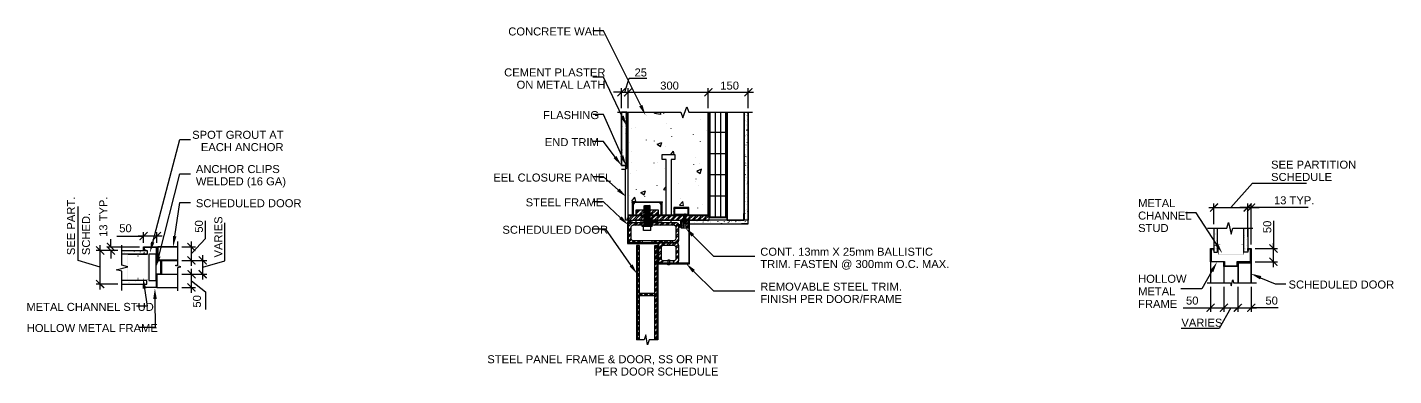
# Model space of a CAD drawing. Header units: millimetres. Extents: x 13966 to 119666, y -11631 to -5051.
# Drawn here: x 94064 to 119666, y -11577 to -5051 of the extents above; entities that cross this region are included whole.
import ezdxf

# ---------------------------------------------------------------- set-up
doc = ezdxf.new("R2010")
doc.units = ezdxf.units.MM
doc.header["$MEASUREMENT"] = 0
doc.layers.add('NewA-Zz_20_10_90-T_TextWindow', color=7, linetype='Continuous')
doc.layers.add('NewA-Zz_30_30-P_ExternalReferenceDrawing', color=7, linetype='Continuous')
doc.styles.add('GENERATED_STYLE_1', font='')
doc.styles.get('GENERATED_STYLE_1').set_extended_font_data('Arial')

msp = doc.modelspace()

# ---------------------------------------------------------------- hatches: boundary and pattern name
at = {"layer": 'NewA-Zz_30_30-P_ExternalReferenceDrawing', "linetype": 'Continuous', "lineweight": 13}
for points in [[(105115, -6334), (105131, -6350), (105265, -6184)], [(105131, -6350), (105281, -6199), (105265, -6184)], [(105390, -6184), (105240, -6334), (105256, -6350)], [(105390, -6184), (105240, -6334), (105256, -6350)], [(105406, -6199), (105390, -6184), (105256, -6350)], [(105406, -6199), (105390, -6184), (105256, -6350)], [(106741, -6334), (106756, -6350), (106890, -6184)], [(106890, -6184), (106741, -6334), (106756, -6350)], [(106756, -6350), (106906, -6199), (106890, -6184)], [(106906, -6199), (106890, -6184), (106756, -6350)], [(107490, -6334), (107506, -6350), (107640, -6184)], [(107506, -6350), (107656, -6199), (107640, -6184)], [(105588, -6502), (105528, -6532), (105647, -6696)], [(105240, -6704), (105179, -6733), (105296, -6899)], [(105104, -7462), (105051, -7502), (105197, -7642)], [(105232, -7445), (105172, -7473), (105283, -7642)], [(105159, -8071), (105115, -8120), (105287, -8227)], [(116366, -8343), (116217, -8493), (116233, -8509)], [(116382, -8359), (116366, -8343), (116233, -8509)], [(116846, -8493), (116863, -8509), (116997, -8343)], [(116846, -8493), (116863, -8509), (116997, -8343)], [(116863, -8509), (117013, -8359), (116997, -8343)], [(116863, -8509), (117013, -8359), (116997, -8343)], [(117060, -8343), (116910, -8493), (116926, -8509)], [(117076, -8359), (117060, -8343), (116926, -8509)], [(105201, -8593), (105154, -8642), (105322, -8754)], [(96308, -8879), (96159, -9029), (96174, -9045)], [(96324, -8895), (96308, -8879), (96174, -9045)], [(96406, -9029), (96422, -9045), (96557, -8879)], [(96422, -9045), (96572, -8895), (96557, -8879)], [(96858, -8967), (96793, -8957), (96796, -9160)], [(106510, -8973), (106558, -8925), (106392, -8807)], [(95512, -9298), (95362, -9148), (95346, -9163)], [(95496, -9314), (95512, -9298), (95346, -9163)], [(95563, -9084), (95547, -9100), (95713, -9234)], [(95547, -9100), (95697, -9250), (95713, -9234)], [(95713, -9298), (95563, -9148), (95547, -9163)], [(95697, -9314), (95713, -9298), (95547, -9163)], [(96444, -9083), (96380, -9066), (96361, -9268)], [(97222, -9233), (97072, -9083), (97056, -9099)], [(97206, -9249), (97222, -9233), (97056, -9099)], [(116373, -9096), (116317, -9131), (116454, -9281)], [(116376, -9307), (116385, -9299), (116376, -9122)], [(116385, -9299), (116385, -9129), (116376, -9122)], [(116376, -9122), (116385, -9129), (116418, -9122)], [(116385, -9129), (116418, -9129), (116418, -9122)], [(116809, -9122), (116809, -9129), (116852, -9122)], [(116809, -9129), (116843, -9129), (116852, -9122)], [(116852, -9122), (116843, -9129), (116852, -9307)], [(116843, -9129), (116843, -9299), (116852, -9307)], [(117496, -9263), (117346, -9112), (117330, -9128)], [(117480, -9279), (117496, -9263), (117330, -9128)], [(96130, -9309), (95945, -9309), (95952, -9317)], [(95952, -9317), (95945, -9309), (95952, -9775)], [(95945, -9309), (95945, -9784), (95952, -9775)], [(96122, -9317), (96130, -9309), (95952, -9317)], [(96130, -9351), (96130, -9309), (96122, -9317)], [(96122, -9351), (96130, -9351), (96122, -9317)], [(96142, -9351), (96149, -9351), (96142, -9309)], [(96149, -9351), (96149, -9317), (96142, -9309)], [(96142, -9309), (96149, -9317), (96327, -9309)], [(96149, -9317), (96318, -9317), (96327, -9309)], [(96327, -9309), (96318, -9317), (96327, -9784)], [(96318, -9317), (96318, -9775), (96327, -9784)], [(96560, -9350), (96495, -9333), (96479, -9535)], [(97072, -9333), (97056, -9349), (97222, -9483)], [(97056, -9349), (97206, -9499), (97222, -9483)], [(97433, -9483), (97283, -9333), (97267, -9349)], [(97417, -9499), (97433, -9483), (97267, -9349)], [(116228, -9604), (116286, -9636), (116356, -9447)], [(116852, -9307), (116843, -9299), (116376, -9307)], [(116843, -9299), (116385, -9299), (116376, -9307)], [(117346, -9361), (117330, -9377), (117496, -9510)], [(117330, -9377), (117480, -9526), (117496, -9510)], [(97222, -9743), (97072, -9593), (97056, -9609)], [(97206, -9759), (97222, -9743), (97056, -9609)], [(97283, -9593), (97267, -9609), (97433, -9743)], [(97267, -9609), (97417, -9759), (97433, -9743)], [(105404, -9492), (105349, -9530), (105491, -9676)], [(106525, -9641), (106571, -9594), (106407, -9476)], [(117160, -9773), (117185, -9711), (116988, -9665)], [(95362, -9778), (95346, -9794), (95512, -9927)], [(95346, -9794), (95496, -9944), (95512, -9927)], [(95952, -9775), (95945, -9784), (96122, -9775)], [(95945, -9784), (96130, -9784), (96122, -9775)], [(96122, -9775), (96130, -9784), (96122, -9742)], [(96130, -9784), (96130, -9742), (96122, -9742)], [(96142, -9784), (96149, -9775), (96142, -9742)], [(96149, -9775), (96149, -9742), (96142, -9742)], [(96327, -9784), (96318, -9775), (96142, -9784)], [(96318, -9775), (96149, -9775), (96142, -9784)], [(96226, -9949), (96292, -9939), (96231, -9745)], [(96422, -10141), (96489, -10141), (96455, -9941)], [(97072, -9842), (97056, -9858), (97222, -9991)], [(97056, -9858), (97206, -10007), (97222, -9991)], [(116303, -10222), (116153, -10371), (116169, -10387)], [(116319, -10237), (116303, -10222), (116169, -10387)], [(116401, -10371), (116417, -10387), (116551, -10222)], [(116551, -10222), (116401, -10371), (116417, -10387)], [(116417, -10387), (116567, -10237), (116551, -10222)], [(116567, -10237), (116551, -10222), (116417, -10387)], [(116811, -10222), (116661, -10371), (116677, -10387)], [(116661, -10371), (116677, -10387), (116811, -10222)], [(116827, -10237), (116811, -10222), (116677, -10387)], [(116677, -10387), (116827, -10237), (116811, -10222)], [(116912, -10371), (116928, -10387), (117061, -10222)], [(116928, -10387), (117077, -10237), (117061, -10222)]]:
    msp.add_hatch(color=7, dxfattribs=at).paths.add_polyline_path(points)

# ---------------------------------------------------------------- linework, layer by layer
at = {"layer": 'NewA-Zz_30_30-P_ExternalReferenceDrawing', "linetype": 'Continuous', "flags": 128}
for points in [[(105558, -6517), (104861, -5117), (104661, -5117)], [(105210, -6719), (104861, -5983), (104661, -5983)], [(105260, -6267), (105339, -6005), (105672, -6005)], [(105197, -6267), (105048, -6267)], [(105197, -6567), (105197, -6192)], [(105197, -6267), (105322, -6267)], [(105223, -6267), (106924, -6267)], [(105322, -6567), (105322, -6192)], [(105322, -6567), (105322, -6192)], [(105322, -6267), (105473, -6267)], [(106724, -6267), (107673, -6267)], [(106823, -6567), (106823, -6192)], [(106823, -6567), (106823, -6192)], [(107573, -6567), (107573, -6192)], [(105122, -6642), (106311, -6642)], [(105197, -7642), (105197, -6642)], [(105283, -6662), (105283, -6642)], [(105318, -6642), (105318, -7018), (105300, -7092), (105300, -7642)], [(105308, -6722), (105308, -6642)], [(105322, -8812), (105322, -6642)], [(105814, -6664), (105835, -6642)], [(105921, -6642), (105926, -6681), (105814, -6664)], [(106311, -6642), (106348, -6746), (106423, -6539), (106460, -6642)], [(106460, -6642), (107649, -6642)], [(106823, -8580), (106823, -6642)], [(106833, -6642), (106833, -8664)], [(106858, -8622), (106858, -6642)], [(106956, -8622), (106956, -6642)], [(107056, -8622), (107056, -6642)], [(107155, -8622), (107155, -6642)], [(107176, -6642), (107176, -8664)], [(107493, -6642), (107493, -8664)], [(107573, -8730), (107573, -6642)], [(105202, -7459), (104861, -6684), (104661, -6684)], [(105215, -6903), (105215, -6904)], [(105227, -6752), (105227, -6753)], [(105283, -6700), (105283, -6684)], [(105283, -6737), (105283, -6722)], [(105283, -6774), (105283, -6759)], [(105283, -6812), (105283, -6797)], [(105283, -6849), (105283, -6834)], [(105283, -6887), (105283, -6873)], [(105283, -6924), (105283, -6910)], [(105289, -6707), (105289, -6709)], [(105308, -6873), (105308, -6812)], [(105674, -6710), (105674, -6711)], [(105987, -6668), (105987, -6669)], [(106042, -6858), (106042, -6859)], [(106684, -6770), (106684, -6771)], [(107506, -6818), (107506, -6819)], [(107523, -6792), (107523, -6793)], [(107526, -6692), (107526, -6693)], [(107531, -6885), (107531, -6886)], [(107533, -6702), (107533, -6703)], [(107543, -6694), (107543, -6695)], [(107547, -6823), (107547, -6824)], [(107548, -6865), (107548, -6866)], [(107551, -6769), (107551, -6770)], [(107552, -6695), (107552, -6696)], [(107554, -6673), (107554, -6674)], [(107563, -6666), (107563, -6667)], [(96413, -9074), (96919, -7151), (97119, -7151)], [(105277, -7069), (105277, -7070)], [(105278, -7043), (105278, -7044)], [(105283, -6963), (105283, -6947)], [(105283, -7000), (105283, -6985)], [(105283, -7037), (105283, -7022)], [(105283, -7075), (105283, -7060)], [(105283, -7112), (105283, -7097)], [(105283, -7150), (105283, -7135)], [(105296, -6948), (105296, -6949)], [(105308, -7042), (105308, -6963)], [(105318, -7111), (105318, -7067)], [(105393, -6952), (105393, -6953)], [(105453, -6921), (105453, -6922)], [(105658, -7161), (105658, -7163)], [(106119, -6949), (106119, -6950)], [(106131, -7099), (106131, -7100)], [(106539, -7055), (106539, -7056)], [(106787, -6977), (106787, -6978)], [(107168, -7023), (106843, -7023)], [(107500, -6947), (107500, -6948)], [(107500, -7104), (107500, -7105)], [(107522, -7091), (107522, -7092)], [(107523, -7079), (107523, -7080)], [(107527, -7072), (107527, -7073)], [(107535, -7063), (107535, -7064)], [(107539, -7154), (107539, -7155)], [(107542, -6979), (107542, -6981)], [(107542, -7058), (107542, -7059)], [(107545, -6961), (107545, -6963)], [(107549, -7082), (107549, -7083)], [(107558, -7168), (107558, -7169)], [(107562, -6966), (107562, -6967)], [(107568, -6956), (107568, -6957)], [(105078, -7482), (104861, -7191), (104661, -7191)], [(105205, -7348), (105205, -7349)], [(105223, -7400), (105223, -7401)], [(105283, -7187), (105283, -7172)], [(105283, -7225), (105283, -7209)], [(105283, -7262), (105283, -7247)], [(105283, -7299), (105283, -7284)], [(105283, -7337), (105283, -7322)], [(105283, -7374), (105283, -7359)], [(105283, -7412), (105283, -7397)], [(105313, -7179), (105303, -7179), (105303, -7642)], [(105318, -7260), (105318, -7201)], [(105318, -7410), (105318, -7350)], [(105345, -7203), (105345, -7204)], [(105378, -7368), (105378, -7369)], [(105810, -7179), (105810, -7181)], [(105865, -7241), (105952, -7208)], [(105865, -7241), (105927, -7283)], [(105927, -7283), (105952, -7208)], [(106027, -7275), (106027, -7276)], [(106121, -7435), (106172, -7372)], [(106184, -7435), (106173, -7373)], [(106670, -7186), (106670, -7187)], [(107168, -7420), (106843, -7420)], [(107497, -7335), (107497, -7336)], [(107503, -7206), (107503, -7207)], [(107517, -7293), (107517, -7294)], [(107525, -7255), (107525, -7256)], [(107532, -7347), (107532, -7348)], [(107535, -7250), (107535, -7251)], [(107543, -7211), (107543, -7212)], [(107565, -7344), (107565, -7345)], [(107572, -7392), (107572, -7393)], [(105197, -7642), (105197, -7635), (105291, -7635), (105291, -7484), (105298, -7484)], [(105298, -7642), (105197, -7642)], [(105273, -7642), (105273, -7717), (105197, -7717)], [(105238, -7514), (105238, -7515)], [(105300, -7642), (105265, -7678)], [(105303, -7642), (105303, -7682), (105267, -7717), (105267, -8655), (105308, -8655), (105308, -8621)], [(105283, -7449), (105283, -7435)], [(105283, -7487), (105283, -7472)], [(105283, -7524), (105283, -7510)], [(105283, -7563), (105283, -7547)], [(105283, -7600), (105283, -7585)], [(105283, -7642), (105283, -7622)], [(105291, -7548), (105291, -7549)], [(105318, -7544), (105318, -7500)], [(105329, -7655), (105329, -7656)], [(105381, -7580), (105381, -7581)], [(105802, -7592), (105802, -7593)], [(105876, -7588), (105876, -7589)], [(106033, -8570), (106033, -7529), (105962, -7529), (105962, -7435), (106199, -7435), (106199, -7529), (106128, -7529), (106128, -8570)], [(106544, -7617), (106544, -7618)], [(106591, -7489), (106591, -7490)], [(106654, -7603), (106654, -7604)], [(107495, -7605), (107495, -7606)], [(107498, -7593), (107498, -7594)], [(107516, -7592), (107516, -7593)], [(107517, -7624), (107517, -7625)], [(107518, -7467), (107518, -7468)], [(107519, -7441), (107519, -7442)], [(107523, -7636), (107523, -7637)], [(107526, -7539), (107526, -7540)], [(107529, -7432), (107529, -7433)], [(107529, -7443), (107529, -7444)], [(107535, -7480), (107535, -7481)], [(107540, -7600), (107540, -7601)], [(107545, -7471), (107545, -7472)], [(107551, -7668), (107551, -7669)], [(107557, -7466), (107557, -7467)], [(107567, -7578), (107567, -7580)], [(96528, -9341), (96919, -7793), (97119, -7793)], [(105137, -8095), (104861, -7854), (104661, -7854)], [(105363, -7784), (105363, -7785)], [(105473, -7728), (105473, -7729)], [(106012, -7691), (106012, -7692)], [(106139, -7756), (106139, -7757)], [(106587, -7892), (106587, -7893)], [(106698, -7711), (106611, -7745), (106674, -7787)], [(106674, -7787), (106699, -7711)], [(106807, -7784), (106807, -7785)], [(107168, -7817), (106843, -7817)], [(107493, -7722), (107493, -7723)], [(107511, -7794), (107511, -7795)], [(107513, -7810), (107513, -7811)], [(107513, -7925), (107513, -7926)], [(107515, -7855), (107515, -7856)], [(107516, -7828), (107516, -7829)], [(107519, -7732), (107519, -7733)], [(107522, -7802), (107522, -7803)], [(107542, -7858), (107542, -7859)], [(107561, -7732), (107561, -7733)], [(107566, -7763), (107566, -7764)], [(107570, -7856), (107570, -7857)], [(105474, -8085), (105474, -8086)], [(105560, -8148), (105648, -8114)], [(105560, -8148), (105623, -8190), (105648, -8114)], [(105858, -8017), (105858, -8018)], [(105981, -8089), (106033, -8034)], [(105981, -8089), (106033, -8096)], [(105997, -8107), (105997, -8108)], [(106263, -7982), (106263, -7983)], [(106575, -7940), (106575, -7941)], [(106639, -8019), (106639, -8020)], [(107495, -7982), (107495, -7983)], [(107506, -8180), (107506, -8181)], [(107507, -8117), (107507, -8118)], [(107510, -8021), (107510, -8022)], [(107510, -8093), (107510, -8094)], [(107511, -7993), (107511, -7994)], [(107515, -8171), (107515, -8172)], [(107530, -7982), (107530, -7983)], [(107535, -7987), (107535, -7988)], [(107546, -8170), (107546, -8171)], [(107550, -7968), (107550, -7969)], [(107558, -8119), (107558, -8120)], [(107559, -8132), (107559, -8133)], [(107561, -7948), (107561, -7949)], [(107570, -7939), (107570, -7940)], [(116615, -8427), (117018, -7973), (118031, -7973)], [(95428, -9545), (95017, -9422), (95017, -8409)], [(96825, -8962), (96919, -8335), (97119, -8335)], [(105177, -8618), (104861, -8319), (104661, -8319)], [(105348, -8201), (105348, -8202)], [(105394, -8321), (105390, -8324), (105388, -8328), (105390, -8332), (105394, -8333)], [(105389, -8307), (105449, -8235)], [(105389, -8307), (105464, -8313)], [(105394, -8321), (105962, -8321)], [(105423, -8351), (105423, -8333), (105394, -8333)], [(105394, -8333), (105394, -8570)], [(105418, -8333), (105418, -8570)], [(105423, -8351), (105425, -8355), (105429, -8357), (105433, -8355), (105436, -8351)], [(105920, -8351), (105920, -8333), (105436, -8333), (105436, -8351)], [(105464, -8313), (105449, -8235)], [(105624, -8396), (105636, -8388)], [(105624, -8760), (105624, -8396)], [(105624, -8402), (105731, -8402)], [(105624, -8427), (105731, -8427)], [(105627, -8223), (105627, -8224)], [(105636, -8388), (105719, -8388)], [(105638, -8415), (105718, -8415)], [(105638, -8440), (105718, -8440)], [(105731, -8396), (105719, -8388)], [(105731, -8760), (105731, -8396)], [(105920, -8351), (105922, -8355), (105927, -8357), (105931, -8355), (105932, -8351)], [(105962, -8333), (105932, -8333), (105932, -8351)], [(105938, -8570), (105938, -8333)], [(105962, -8333), (105966, -8332), (105968, -8328), (105966, -8324), (105962, -8321)], [(105962, -8570), (105962, -8333)], [(106175, -8445), (106192, -8428)], [(106243, -8444), (106259, -8428)], [(106277, -8444), (106293, -8428)], [(106285, -8385), (106346, -8313)], [(106285, -8385), (106361, -8391)], [(106295, -8252), (106295, -8253)], [(106344, -8444), (106360, -8428)], [(106361, -8391), (106346, -8313)], [(106378, -8444), (106393, -8428)], [(106443, -8445), (106459, -8429)], [(106624, -8435), (106624, -8436)], [(106720, -8371), (106720, -8372)], [(107168, -8213), (106843, -8213)], [(107497, -8406), (107497, -8407)], [(107500, -8310), (107500, -8311)], [(107504, -8213), (107504, -8215)], [(107504, -8364), (107504, -8365)], [(107506, -8295), (107506, -8296)], [(107511, -8243), (107511, -8244)], [(107532, -8375), (107532, -8376)], [(107537, -8246), (107537, -8247)], [(107554, -8318), (107554, -8319)], [(107563, -8310), (107563, -8311)], [(107564, -8357), (107564, -8358)], [(107568, -8362), (107568, -8363)], [(107571, -8265), (107571, -8266)], [(116200, -8427), (117029, -8427)], [(116299, -8741), (116299, -8352)], [(116930, -8427), (116780, -8427)], [(116930, -8741), (116930, -8352)], [(116930, -8975), (116930, -8352)], [(116993, -8427), (116930, -8427)], [(116993, -9121), (116993, -8352)], [(116993, -8427), (117143, -8427)], [(118066, -8427), (116993, -8427)], [(97140, -9291), (97402, -9008), (97402, -8675)], [(105322, -8652), (105405, -8570)], [(105322, -8585), (105337, -8570)], [(105323, -8701), (105330, -8693), (105332, -8683), (105330, -8673), (105323, -8665)], [(105338, -8701), (105344, -8693), (105346, -8683), (105344, -8673), (105338, -8665)], [(105344, -8664), (105438, -8570)], [(105353, -8701), (105358, -8693), (105360, -8683), (105358, -8673), (105353, -8665)], [(105368, -8701), (105373, -8693), (105375, -8683), (105373, -8673), (105368, -8665)], [(105410, -8664), (105505, -8570)], [(105444, -8664), (105538, -8570)], [(105465, -8519), (105509, -8475)], [(105465, -8553), (105543, -8475)], [(106128, -8664), (105465, -8712)], [(105465, -8664), (106128, -8712), (105465, -8712)], [(106128, -8712), (106128, -8664), (105465, -8664), (105465, -8712)], [(105511, -8664), (105605, -8570)], [(105515, -8570), (105609, -8475)], [(105545, -8664), (105624, -8584)], [(105548, -8570), (105619, -8499)], [(105611, -8664), (105624, -8652)], [(105616, -8570), (105619, -8567)], [(105624, -8453), (105731, -8453)], [(105624, -8478), (105731, -8478)], [(105624, -8503), (105731, -8503)], [(105624, -8529), (105731, -8529)], [(105624, -8555), (105731, -8555)], [(105624, -8581), (105731, -8581)], [(105624, -8606), (105731, -8606)], [(105624, -8632), (105731, -8632)], [(105624, -8657), (105731, -8657)], [(105624, -8682), (105731, -8682)], [(105638, -8465), (105718, -8465)], [(105638, -8491), (105718, -8491)], [(105638, -8516), (105718, -8516)], [(105638, -8543), (105718, -8543)], [(105638, -8568), (105718, -8568)], [(105638, -8593), (105718, -8593)], [(105638, -8619), (105718, -8619)], [(105638, -8644), (105718, -8644)], [(105638, -8670), (105718, -8670)], [(105638, -8695), (105718, -8695)], [(105731, -8645), (105806, -8570)], [(105731, -8579), (105739, -8570)], [(105737, -8549), (105810, -8475)], [(105737, -8481), (105744, -8475)], [(105745, -8664), (105840, -8570)], [(105749, -8570), (105844, -8475)], [(105812, -8664), (105907, -8570)], [(105816, -8570), (105891, -8495)], [(105845, -8664), (105940, -8570)], [(105849, -8570), (105891, -8529)], [(106459, -8664), (106459, -9470), (105891, -9470), (105891, -9091), (105879, -9091), (105879, -9481), (106471, -9481), (106471, -8664)], [(105912, -8664), (106007, -8570)], [(105946, -8664), (106041, -8570)], [(105982, -8523), (105982, -8524)], [(106012, -8664), (106108, -8570)], [(106046, -8664), (106140, -8570)], [(106113, -8664), (106208, -8570)], [(106147, -8664), (106241, -8570)], [(106175, -8512), (106191, -8496)], [(106175, -8546), (106191, -8530)], [(106213, -8664), (106309, -8570)], [(106218, -8570), (106234, -8554)], [(106247, -8664), (106342, -8570)], [(106252, -8570), (106267, -8554)], [(106314, -8664), (106367, -8611)], [(106317, -8694), (106347, -8664)], [(106317, -8728), (106367, -8677)], [(106318, -8570), (106334, -8554)], [(106348, -8664), (106367, -8645)], [(106351, -8570), (106367, -8554)], [(106408, -8778), (106367, -8778), (106367, -8566), (106376, -8553)], [(106367, -8566), (106408, -8566)], [(106367, -8586), (106408, -8586)], [(106367, -8601), (106408, -8601)], [(106367, -8621), (106408, -8621)], [(106367, -8636), (106408, -8636)], [(106367, -8656), (106408, -8656)], [(106367, -8671), (106408, -8671)], [(106367, -8691), (106408, -8691)], [(106399, -8553), (106376, -8553)], [(106408, -8778), (106408, -8566), (106399, -8553)], [(106408, -8570), (106408, -8571)], [(106408, -8604), (106442, -8570)], [(106408, -8702), (106446, -8664)], [(106408, -8736), (106459, -8687)], [(106415, -8664), (106509, -8570)], [(106443, -8478), (106459, -8462)], [(106443, -8546), (106459, -8530)], [(106448, -8664), (106543, -8570)], [(106452, -8570), (106459, -8563)], [(106478, -8669), (106478, -8670)], [(106505, -8665), (106505, -8666)], [(106515, -8664), (106609, -8570)], [(106548, -8664), (106643, -8570)], [(106601, -8696), (106601, -8697)], [(106609, -8675), (106609, -8676)], [(106616, -8664), (106710, -8570)], [(106619, -8683), (106619, -8684)], [(106648, -8664), (106744, -8570)], [(106716, -8664), (106810, -8570)], [(106729, -8697), (106729, -8698)], [(106749, -8664), (106838, -8576)], [(106813, -8679), (106813, -8680)], [(106816, -8664), (106838, -8643)], [(107168, -8610), (106843, -8610)], [(106863, -8692), (106863, -8693)], [(106995, -8691), (106995, -8692)], [(107013, -8681), (107013, -8682)], [(107022, -8689), (107022, -8690)], [(107123, -8691), (107123, -8692)], [(107198, -8703), (107198, -8705)], [(107216, -8685), (107216, -8687)], [(107223, -8700), (107223, -8701)], [(107258, -8687), (107258, -8688)], [(107264, -8695), (107264, -8696)], [(107332, -8685), (107332, -8687)], [(107359, -8682), (107359, -8683)], [(107388, -8684), (107388, -8685)], [(107399, -8677), (107399, -8678)], [(107416, -8687), (107416, -8688)], [(107425, -8695), (107425, -8696)], [(107443, -8725), (107568, -8725), (107568, -8600)], [(107467, -8667), (107467, -8669)], [(107494, -8502), (107494, -8503)], [(107499, -8549), (107499, -8550)], [(107505, -8594), (107505, -8596)], [(107508, -8630), (107508, -8632)], [(107509, -8540), (107509, -8542)], [(107516, -8685), (107516, -8687)], [(107524, -8482), (107524, -8483)], [(107533, -8634), (107533, -8635)], [(107545, -8469), (107545, -8470)], [(107552, -8501), (107552, -8502)], [(107553, -8508), (107553, -8509)], [(107559, -8651), (107559, -8652)], [(107562, -8554), (107562, -8555)], [(107565, -8458), (107565, -8459)], [(116345, -9114), (115967, -8529), (115767, -8529)], [(117413, -8679), (117413, -9196)], [(96241, -9090), (96241, -8886)], [(96490, -9090), (96490, -8886)], [(97349, -9546), (97762, -9423), (97762, -8715)], [(105376, -9511), (104905, -8832), (104661, -8832)], [(105322, -8786), (105395, -8713)], [(105322, -8853), (105370, -8805)], [(105322, -8886), (105370, -8839)], [(105322, -8953), (105370, -8906)], [(105322, -8986), (105370, -8939)], [(105323, -8751), (105362, -8713)], [(105416, -8760), (105463, -8712)], [(105449, -8760), (105497, -8712)], [(105516, -8760), (105564, -8712)], [(105550, -8760), (105598, -8712)], [(105772, -8760), (105583, -8760)], [(105583, -8783), (105583, -8760)], [(105772, -8783), (105583, -8783)], [(105607, -8854), (105607, -8783)], [(105749, -8854), (105607, -8854)], [(105617, -8760), (105624, -8752)], [(105624, -8708), (105731, -8708)], [(105624, -8734), (105731, -8734)], [(105638, -8721), (105718, -8721)], [(105638, -8747), (105718, -8747)], [(105731, -8746), (105765, -8712)], [(105749, -8854), (105749, -8783)], [(105751, -8760), (105799, -8712)], [(105772, -8783), (105772, -8760)], [(105818, -8760), (105865, -8712)], [(105852, -8760), (105898, -8712)], [(105918, -8760), (105966, -8712)], [(105952, -8760), (105999, -8712)], [(106019, -8760), (106066, -8712)], [(106052, -8760), (106099, -8712)], [(106119, -8760), (106166, -8712)], [(106152, -8760), (106200, -8712)], [(106207, -8772), (106254, -8725)], [(106220, -8792), (106267, -8745)], [(106222, -8857), (106270, -8809)], [(106222, -8891), (106270, -8843)], [(106222, -8957), (106270, -8910)], [(106222, -8990), (106270, -8944)], [(106317, -8760), (106309, -8752), (106298, -8748), (106288, -8748), (106278, -8752), (106270, -8760)], [(106317, -8783), (106309, -8775), (106298, -8771), (106288, -8771), (106278, -8775), (106270, -8783)], [(106317, -8806), (106309, -8800), (106298, -8796), (106288, -8796), (106278, -8800), (106270, -8806)], [(106317, -8794), (106367, -8745)], [(106338, -8806), (106366, -8780)], [(106367, -8778), (106347, -8806), (106429, -8806)], [(106367, -8706), (106408, -8706)], [(106429, -8806), (106408, -8778)], [(106420, -8792), (106459, -8753)], [(106439, -8806), (106459, -8786)], [(106534, -8949), (106928, -9343)], [(106561, -8708), (106561, -8709)], [(106662, -8723), (106662, -8724)], [(106717, -8708), (106717, -8709)], [(106862, -8725), (106862, -8726)], [(106873, -8707), (106873, -8708)], [(107028, -8707), (107028, -8708)], [(107063, -8721), (107063, -8723)], [(107065, -8729), (107065, -8730)], [(107089, -8717), (107089, -8718)], [(107130, -8712), (107130, -8713)], [(107184, -8707), (107184, -8708)], [(107340, -8707), (107340, -8708)], [(107495, -8706), (107495, -8707)], [(116180, -8816), (116542, -8816), (116568, -8707), (116623, -8926), (116651, -8816), (117029, -8816)], [(116298, -8816), (116298, -9260), (116366, -9260), (116366, -8816)], [(116298, -8922), (116298, -8923)], [(116322, -8937), (116322, -8938)], [(116334, -8917), (116334, -8918)], [(116930, -8816), (116930, -9261), (116861, -9261), (116861, -8816)], [(116873, -8945), (116873, -8946)], [(116886, -8845), (116886, -8846)], [(116924, -8877), (116924, -8879)], [(116928, -8926), (116928, -8927)], [(95428, -9961), (95428, -9131)], [(96166, -9168), (95554, -9168)], [(95629, -9168), (95629, -9017)], [(95836, -9981), (95836, -9618), (95727, -9592), (95946, -9537), (95836, -9509), (95836, -9131)], [(95740, -8961), (96241, -8961)], [(96589, -8961), (96142, -8961)], [(96481, -9174), (96250, -9174), (96250, -9221), (96275, -9221), (96275, -9229), (96241, -9229), (96241, -9165), (96490, -9165)], [(96481, -9425), (96481, -9174)], [(96490, -9165), (96885, -9165)], [(96490, -9165), (96490, -9416)], [(96885, -9165), (96512, -9165), (96512, -9406), (96885, -9406)], [(96885, -9986), (96885, -9552), (96940, -9538), (96831, -9512), (96885, -9498), (96885, -9063)], [(96960, -9165), (97215, -9165)], [(97140, -9516), (97140, -9066)], [(105323, -9053), (105371, -9005)], [(105335, -9075), (105382, -9027)], [(105386, -9091), (105433, -9043)], [(105420, -9091), (105466, -9043)], [(105489, -10904), (105489, -9138), (105477, -9138), (105477, -10904)], [(105486, -9091), (105534, -9043)], [(105536, -10904), (105536, -9138), (105489, -9138), (105489, -10904)], [(105489, -9199), (105536, -9151)], [(105489, -9233), (105536, -9185)], [(105520, -9091), (105567, -9043)], [(105582, -9043), (105582, -9091)], [(105765, -9043), (105765, -9091)], [(105765, -9046), (105768, -9043)], [(105788, -9091), (105835, -9043)], [(105820, -9168), (105850, -9138)], [(105820, -10904), (105820, -9138), (105867, -9138), (105867, -10904)], [(105820, -9202), (105867, -9154)], [(105821, -9091), (105868, -9043)], [(105867, -10904), (105867, -9138), (105879, -9138), (105879, -10904)], [(105888, -9091), (105935, -9043)], [(105891, -9188), (105988, -9091)], [(105891, -9222), (105939, -9172)], [(105896, -9116), (105916, -9096)], [(105921, -9091), (105969, -9043)], [(105973, -9140), (106070, -9043)], [(105988, -9091), (106036, -9043)], [(106042, -9138), (106089, -9091), (106136, -9043)], [(106075, -9138), (106170, -9043)], [(106270, -9010), (106142, -9138)], [(106270, -9044), (106175, -9138)], [(106217, -9164), (106264, -9116)], [(106222, -9191), (106270, -9144)], [(106222, -9258), (106270, -9211)], [(116484, -9529), (116484, -9444), (116236, -9444), (116236, -9196), (116299, -9196), (116299, -9230), (116291, -9230), (116291, -9205)], [(116291, -9205), (116244, -9205), (116244, -9435), (116493, -9435), (116493, -9521)], [(116301, -9001), (116301, -9002)], [(116306, -9134), (116306, -9135)], [(116325, -9188), (116325, -9189)], [(116337, -9199), (116337, -9200)], [(116340, -9050), (116340, -9051)], [(116362, -9090), (116362, -9091)], [(116875, -8982), (116875, -8983)], [(116875, -9196), (116875, -9197)], [(116883, -9198), (116883, -9199)], [(116888, -9208), (116888, -9209)], [(116901, -9136), (116901, -9137)], [(116913, -9017), (116913, -9018)], [(116986, -9435), (116986, -9205), (116939, -9205), (116939, -9230), (116931, -9230), (116931, -9196), (116995, -9196), (116995, -9444)], [(117070, -9196), (117488, -9196)], [(117413, -9544), (117413, -9096)], [(95761, -9230), (95354, -9230)], [(95761, -9230), (95554, -9230)], [(95629, -9230), (95629, -9380)], [(95836, -9230), (96307, -9230), (96307, -9299), (95836, -9299)], [(95890, -9275), (95890, -9276)], [(95924, -9237), (95924, -9239)], [(95971, -9232), (95971, -9233)], [(95991, -9287), (95991, -9288)], [(96028, -9285), (96028, -9286)], [(96063, -9247), (96063, -9248)], [(96181, -9259), (96181, -9260)], [(96241, -9285), (96241, -9286)], [(96244, -9278), (96244, -9279)], [(96253, -9272), (96253, -9273)], [(96471, -9299), (96471, -9794)], [(96566, -9425), (96481, -9425)], [(96490, -9416), (96575, -9416)], [(96566, -9667), (96566, -9425)], [(96575, -9416), (96575, -9676)], [(96575, -9416), (96885, -9416)], [(96960, -9416), (97215, -9416)], [(96960, -9416), (97424, -9416)], [(97349, -9776), (97349, -9316)], [(105489, -9299), (105536, -9252)], [(105489, -9332), (105536, -9286)], [(105489, -9400), (105536, -9352)], [(105489, -9433), (105536, -9386)], [(105489, -9499), (105536, -9453)], [(105820, -9269), (105867, -9222)], [(105820, -9302), (105867, -9255)], [(105820, -9369), (105867, -9322)], [(105820, -9403), (105867, -9355)], [(105820, -9470), (105867, -9422)], [(105820, -9504), (105867, -9456)], [(105891, -9289), (105938, -9241)], [(105891, -9323), (105938, -9275)], [(105891, -9389), (105938, -9342)], [(105891, -9422), (105938, -9376)], [(105916, -9464), (105964, -9417)], [(105945, -9470), (105992, -9422)], [(106165, -9450), (106200, -9415)], [(106212, -9470), (106270, -9412)], [(106216, -9400), (106270, -9345)], [(106222, -9292), (106270, -9244)], [(106222, -9359), (106270, -9312)], [(107694, -9343), (106928, -9343)], [(116236, -9444), (116236, -9840)], [(116484, -9444), (116484, -9840)], [(116735, -9435), (116986, -9435)], [(116735, -9521), (116735, -9435)], [(116995, -9444), (116744, -9444)], [(116744, -9444), (116744, -9529)], [(116995, -9840), (116995, -9467), (116754, -9467), (116754, -9840)], [(116995, -9444), (116995, -9840)], [(117070, -9444), (117488, -9444)], [(96575, -9676), (96490, -9676), (96490, -9924), (96241, -9924), (96241, -9861), (96275, -9861), (96275, -9869), (96250, -9869)], [(96250, -9869), (96250, -9916), (96481, -9916), (96481, -9667), (96566, -9667)], [(96490, -9676), (96885, -9676)], [(96960, -9676), (97215, -9676)], [(96960, -9676), (97424, -9676)], [(97140, -10024), (97140, -9576)], [(105489, -9533), (105536, -9486)], [(105489, -9600), (105536, -9553)], [(105489, -9634), (105536, -9586)], [(105489, -9700), (105536, -9653)], [(105489, -9734), (105536, -9687)], [(105820, -9570), (105867, -9523)], [(105820, -9604), (105867, -9556)], [(105820, -9671), (105867, -9623)], [(105820, -9704), (105867, -9657)], [(105820, -9771), (105867, -9724)], [(106043, -9481), (106054, -9490), (106067, -9495), (106081, -9496), (106095, -9494), (106109, -9490), (106120, -9481)], [(106548, -9617), (106928, -9996)], [(116257, -9620), (116071, -9947), (115680, -9947)], [(116744, -9529), (116484, -9529)], [(116493, -9521), (116735, -9521)], [(116744, -9529), (116744, -9840)], [(95761, -9861), (95354, -9861)], [(95836, -9862), (96305, -9862), (96305, -9794), (95836, -9794)], [(95963, -9826), (95963, -9827)], [(95967, -9862), (95967, -9863)], [(95983, -9839), (95983, -9840)], [(96047, -9859), (96047, -9860)], [(96095, -9820), (96095, -9821)], [(96259, -9943), (96308, -10277), (96108, -10277)], [(96135, -9799), (96135, -9800)], [(96179, -9854), (96179, -9856)], [(96233, -9835), (96233, -9836)], [(96244, -9823), (96244, -9824)], [(96490, -9924), (96885, -9924)], [(96960, -9924), (97215, -9924)], [(97140, -9800), (97402, -10006), (97402, -10338)], [(105489, -9801), (105536, -9753)], [(105489, -9835), (105536, -9787)], [(105489, -9902), (105536, -9854)], [(105489, -9935), (105536, -9888)], [(105489, -10002), (105536, -9954)], [(105820, -9804), (105867, -9758)], [(105820, -9872), (105867, -9824)], [(105820, -9905), (105867, -9857)], [(105820, -9971), (105867, -9925)], [(105820, -10005), (105867, -9958)], [(116174, -9840), (116608, -9840), (116622, -9895), (116649, -9784), (116663, -9840), (117097, -9840)], [(116236, -9915), (116236, -10379)], [(116484, -9915), (116484, -10379)], [(116484, -9915), (116484, -10379)], [(116744, -9915), (116744, -10379)], [(116744, -9915), (116744, -10379)], [(116995, -9915), (116995, -10379)], [(117172, -9742), (117447, -9858), (117648, -9858)], [(96455, -10141), (96457, -10673), (96161, -10673)], [(105489, -10035), (105536, -9988)], [(105489, -10103), (105536, -10055)], [(105489, -10135), (105536, -10089)], [(105489, -10203), (105536, -10156)], [(105489, -10236), (105536, -10188)], [(105536, -10029), (105820, -10029)], [(105536, -10055), (105563, -10029)], [(105536, -10076), (105820, -10076)], [(105549, -10076), (105595, -10029)], [(105616, -10076), (105663, -10029)], [(105649, -10076), (105696, -10029)], [(105716, -10076), (105764, -10029)], [(105749, -10076), (105797, -10029)], [(105817, -10076), (105820, -10072)], [(105820, -10072), (105867, -10025)], [(105820, -10106), (105867, -10058)], [(105820, -10172), (105867, -10125)], [(105820, -10206), (105867, -10159)], [(105820, -10273), (105867, -10225)], [(107694, -9996), (106928, -9996)], [(105489, -10303), (105536, -10256)], [(105489, -10336), (105536, -10289)], [(105489, -10403), (105536, -10357)], [(105489, -10437), (105536, -10389)], [(105489, -10504), (105536, -10456)], [(105489, -10538), (105536, -10490)], [(105820, -10307), (105867, -10259)], [(105820, -10374), (105867, -10326)], [(105820, -10406), (105867, -10360)], [(105820, -10474), (105867, -10426)], [(105820, -10507), (105867, -10460)], [(116615, -10304), (116393, -10695), (115686, -10695)], [(115723, -10304), (116236, -10304)], [(116136, -10304), (116584, -10304)], [(116384, -10304), (116844, -10304)], [(116644, -10304), (117094, -10304)], [(117500, -10304), (116995, -10304)], [(105489, -10604), (105536, -10557)], [(105489, -10638), (105536, -10590)], [(105489, -10705), (105536, -10657)], [(105489, -10739), (105536, -10691)], [(105820, -10575), (105867, -10527)], [(105820, -10607), (105867, -10560)], [(105820, -10674), (105867, -10628)], [(105820, -10708), (105867, -10660)], [(105820, -10775), (105867, -10728)], [(105879, -10904), (105718, -10904), (105687, -10998), (105656, -10811), (105621, -10904), (105477, -10904)], [(105489, -10805), (105536, -10758)], [(105489, -10838), (105536, -10792)], [(105490, -10904), (105536, -10858)], [(105523, -10904), (105536, -10892)], [(105820, -10809), (105867, -10761)], [(105820, -10875), (105867, -10828)], [(105825, -10904), (105867, -10861)]]:
    msp.add_lwpolyline(points, dxfattribs=at)
for points in [[(105197, -6642), (105197, -7642), (105298, -7642), (105298, -6642)], [(106311, -6642), (106348, -6746), (106423, -6539), (106460, -6642), (106823, -6642), (106823, -8580), (105322, -8580), (105322, -6642)], [(107168, -6642), (107168, -8622), (106843, -8622), (106843, -6642)], [(107573, -6642), (107573, -8664), (107493, -8664), (107493, -6642)], [(106175, -8428), (106175, -8570), (106459, -8570), (106459, -8428)], [(106191, -8444), (106191, -8554), (106443, -8554), (106443, -8444)], [(105406, -8701), (105311, -8701), (105311, -9102), (105867, -9102), (105867, -9091), (105322, -9091), (105322, -8713), (105406, -8713)], [(105322, -8570), (105322, -8664), (106838, -8664), (106838, -8570)], [(105465, -8475), (105465, -8570), (105891, -8570), (105891, -8475)], [(106303, -8664), (106303, -8730), (107573, -8730), (107573, -8664)], [(106459, -8806), (106459, -8664), (106317, -8664), (106317, -8806)], [(107180, -8539), (107176, -8539), (107176, -8664), (107488, -8664), (107488, -8539), (107485, -8539), (107485, -8661), (107180, -8661)], [(106222, -9091), (106235, -9089), (106246, -9084), (106256, -9077), (106263, -9066), (106267, -9056), (106270, -9043), (106270, -8760), (106267, -8747), (106263, -8735), (106256, -8726), (106246, -8718), (106235, -8714), (106222, -8712), (105370, -8712), (105358, -8714), (105347, -8718), (105337, -8726), (105329, -8735), (105324, -8747), (105322, -8760), (105322, -9043), (105324, -9056), (105329, -9066), (105337, -9077), (105347, -9084), (105358, -9089), (105370, -9091)], [(106175, -9043), (106187, -9042), (106199, -9037), (106208, -9029), (106216, -9020), (106221, -9008), (106222, -8996), (106222, -8806), (106221, -8794), (106216, -8783), (106208, -8773), (106199, -8766), (106187, -8761), (106175, -8760), (105418, -8760), (105405, -8761), (105394, -8766), (105384, -8773), (105376, -8783), (105372, -8794), (105370, -8806), (105370, -8996), (105372, -9008), (105376, -9020), (105384, -9029), (105394, -9037), (105405, -9042), (105418, -9043)], [(106222, -9470), (106235, -9468), (106246, -9463), (106256, -9455), (106263, -9445), (106267, -9434), (106270, -9422), (106270, -9138), (106267, -9126), (106263, -9114), (106256, -9105), (106246, -9097), (106235, -9092), (106222, -9091), (105938, -9091), (105926, -9092), (105915, -9097), (105904, -9105), (105897, -9114), (105893, -9126), (105891, -9138), (105891, -9422), (105893, -9434), (105897, -9445), (105904, -9455), (105915, -9463), (105926, -9468), (105938, -9470)], [(106175, -9422), (106187, -9420), (106199, -9416), (106208, -9408), (106216, -9399), (106221, -9387), (106222, -9374), (106222, -9185), (106221, -9173), (106216, -9162), (106208, -9152), (106199, -9145), (106187, -9140), (106175, -9138), (105986, -9138), (105973, -9140), (105962, -9145), (105952, -9152), (105945, -9162), (105939, -9173), (105938, -9185), (105938, -9374), (105939, -9387), (105945, -9399), (105952, -9408), (105962, -9416), (105973, -9420), (105986, -9422)], [(96343, -9299), (96343, -9794), (96479, -9794), (96479, -9299)], [(106073, -9469), (106073, -9406), (106096, -9406), (106096, -9469)]]:
    msp.add_lwpolyline(points, close=True, dxfattribs=at)

# ---------------------------------------------------------------- texts
at = {"layer": 'NewA-Zz_20_10_90-T_TextWindow', "linetype": 'Continuous', "char_height": 150, "style": 'GENERATED_STYLE_1'}
for s, insert, attachment_point in [('\\A1;{\\fArial|b0|i0|c0|p34;CONCRETE WALL}', (104880, -5053), 3), ('\\A1;{\\fArial|b0|i0|c0|p34;25}', (105674, -5821), 3), ('\\A1;{\\fArial|b0|i0|c0|p34;300}', (106272, -6067), 3), ('\\A1;{\\fArial|b0|i0|c0|p34;150}', (107398, -6067), 3), ('\\A1;{\\fArial|b0|i0|c0|p34;FLASHING}', (103728, -6620), 1), ('\\A1;{\\fArial|b0|i0|c0|p34;END TRIM}', (103760, -7127), 1), ('\\A1;{\\fArial|b0|i0|c0|p34;EEL CLOSURE PANEL}', (102795, -7790), 1), ('\\A1;{\\fArial|b0|i0|c0|p34;SCHEDULED DOOR}', (97222, -8271), 1), ('\\A1;{\\fArial|b0|i0|c0|p34;STEEL FRAME}', (103401, -8255), 1), ('\\A1;{\\fArial|b0|i0|c0|p34;13 TYP.}', (117423, -8216), 1), ('\\A1;{\\fArial|b0|i0|c0|p34;50}', (95786, -8740), 1), ('\\A1;{\\fArial|b0|i0|c0|p34;SCHEDULED DOOR}', (102966, -8768), 1), ('\\A1;{\\fArial|b0|i0|c0|p34;SCHEDULED DOOR}', (117696, -9794), 1), ('\\A1;{\\fArial|b0|i0|c0|p34;METAL CHANNEL STUD}', (96433, -10213), 3), ('\\A1;{\\fArial|b0|i0|c0|p34;50}', (115775, -10095), 1), ('\\A1;{\\fArial|b0|i0|c0|p34;50}', (117263, -10095), 1), ('\\A1;{\\fArial|b0|i0|c0|p34;HOLLOW METAL FRAME}', (96509, -10609), 3), ('\\A1;{\\fArial|b0|i0|c0|p34;VARIES}', (115688, -10508), 1)]:
    msp.add_mtext(s, dxfattribs=dict(at, insert=insert, attachment_point=attachment_point))
for s, insert, attachment_point, line_spacing_factor in [('\\A1;{\\fArial|b0|i0|c0|p34;CEMENT PLASTER\\P\\fArial|b0|i0|c0|p34;ON METAL LATH}', (104896, -5820), 3, 0.92341), ('\\A1;{\\fArial|b0|i0|c0|p34;SPOT GROUT AT\\P\\fArial|b0|i0|c0|p34;EACH ANCHOR}', (98864, -6989), 3, 0.92341), ('\\A1;{\\fArial|b0|i0|c0|p34;ANCHOR CLIPS\\P\\fArial|b0|i0|c0|p34;WELDED (16 GA)}', (97222, -7631), 1, 0.919932), ('\\A1;{\\fArial|b0|i0|c0|p34;SEE PARTITION\\P\\fArial|b0|i0|c0|p34;SCHEDULE}', (117369, -7548), 1, 0.92341), ('\\A1;{\\fArial|b0|i0|c0|p34;METAL\\P\\fArial|b0|i0|c0|p34;CHANNEL\\P\\fArial|b0|i0|c0|p34;STUD}', (114877, -8269), 1, 0.933032), ('\\A1;{\\fArial|b0|i0|c0|p34;CONT. 13mm X 25mm BALLISTIC\\P\\fArial|b0|i0|c0|p34;TRIM. FASTEN @ 300mm O.C. MAX.}', (107797, -9180), 1, 0.919198), ('\\A1;{\\fArial|b0|i0|c0|p34;HOLLOW\\P\\fArial|b0|i0|c0|p34;METAL\\P\\fArial|b0|i0|c0|p34;FRAME}', (114877, -9687), 1, 0.937867), ('\\A1;{\\fArial|b0|i0|c0|p34;REMOVABLE STEEL TRIM.\\P\\fArial|b0|i0|c0|p34;FINISH PER DOOR/FRAME}', (107797, -9834), 1, 0.92267), ('\\A1;{\\fArial|b0|i0|c0|p34;STEEL PANEL FRAME & DOOR, SS OR PNT\\P\\fArial|b0|i0|c0|p34;PER DOOR SCHEDULE}', (107013, -11194), 3, 0.92341)]:
    msp.add_mtext(s, dxfattribs=dict(at, insert=insert, attachment_point=attachment_point, line_spacing_factor=line_spacing_factor))
at = {"layer": 'NewA-Zz_20_10_90-T_TextWindow', "linetype": 'Continuous', "char_height": 150, "attachment_point": 1, "rotation": 90, "style": 'GENERATED_STYLE_1'}
for s, insert in [('\\A1;{\\fArial|b0|i0|c0|p34;SEE PART.}', (94806, -9318)), ('\\A1;{\\fArial|b0|i0|c0|p34;13 TYP.}', (95412, -8977)), ('\\A1;{\\fArial|b0|i0|c0|p34;SCHED.}', (95089, -9318)), ('\\A1;{\\fArial|b0|i0|c0|p34;50}', (97203, -8897)), ('\\A1;{\\fArial|b0|i0|c0|p34;VARIES}', (97568, -9362)), ('\\A1;{\\fArial|b0|i0|c0|p34;50}', (117222, -8906)), ('\\A1;{\\fArial|b0|i0|c0|p34;50}', (97166, -10301))]:
    msp.add_mtext(s, dxfattribs=dict(at, insert=insert))

doc.saveas('drawing.dxf')
